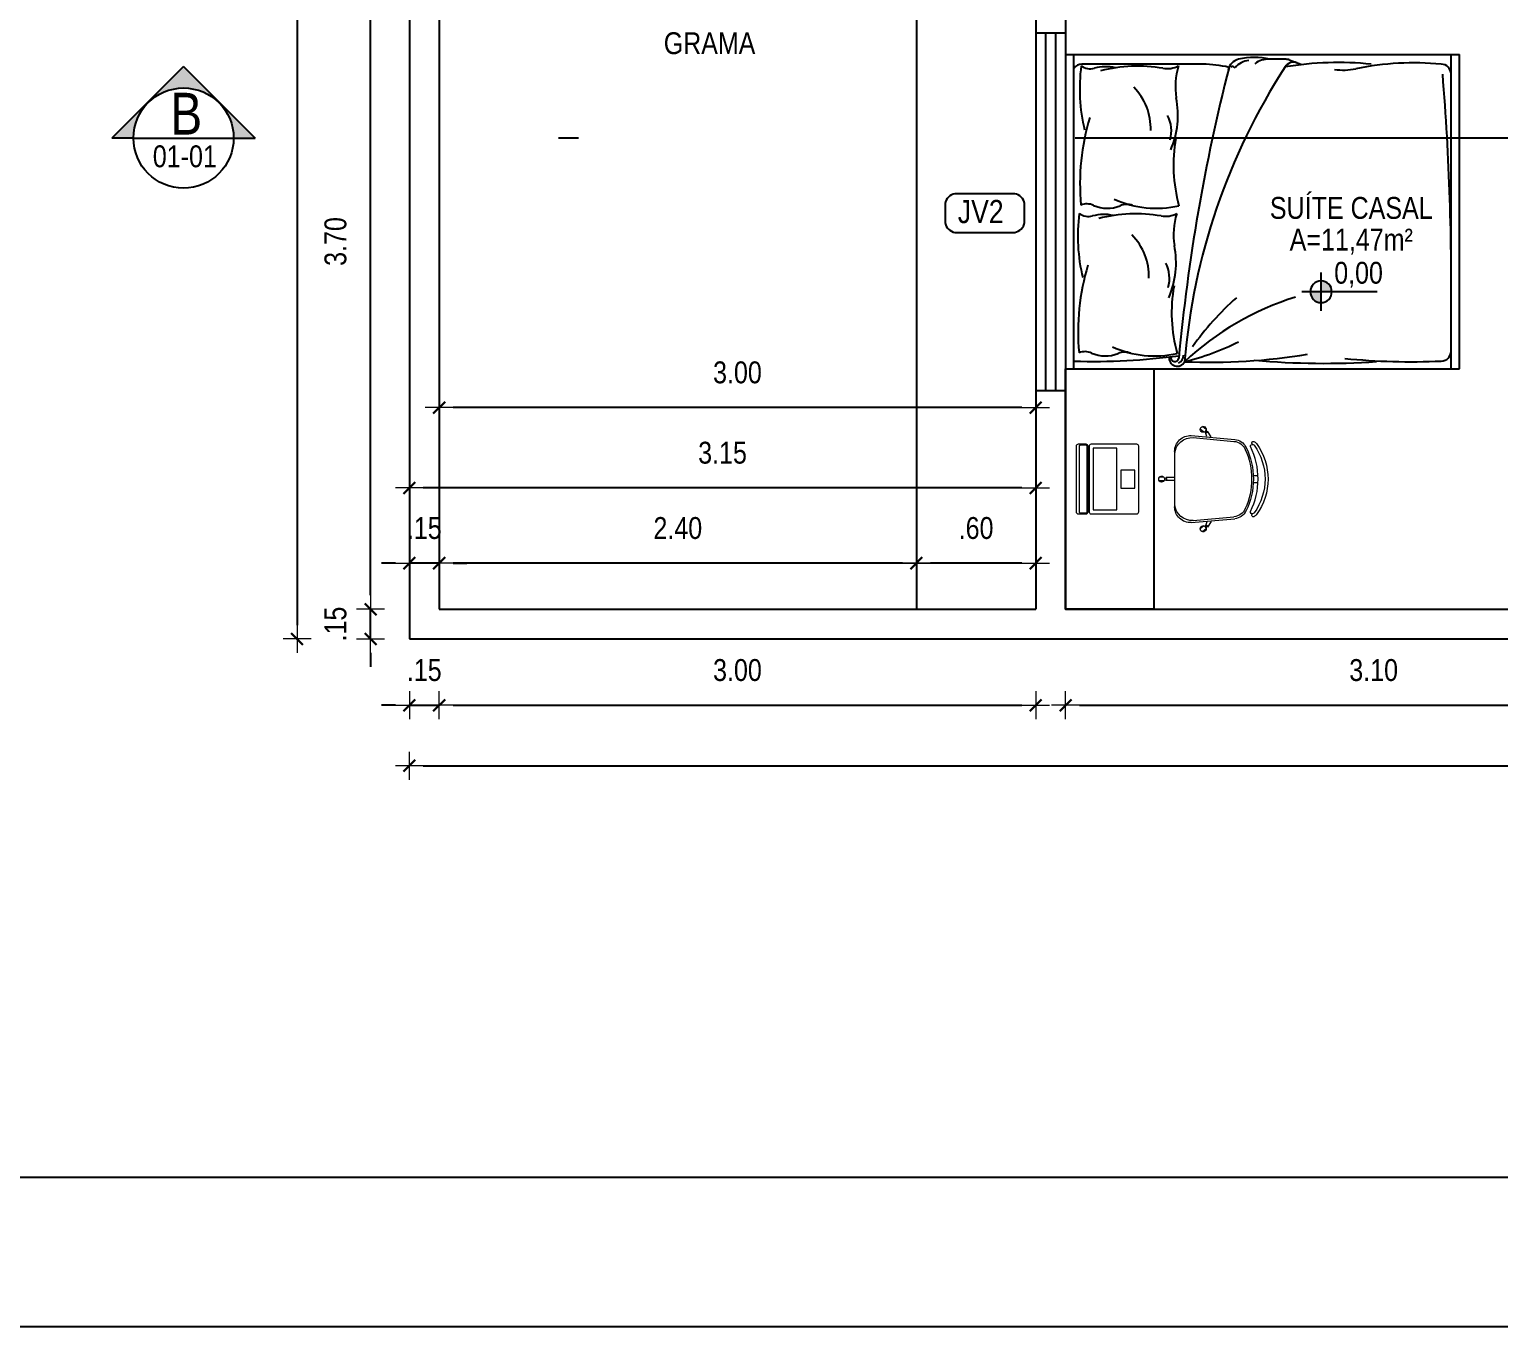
# Model space of a CAD drawing. Header units: millimetres. Extents: x -178 to 521, y -135 to 750.
# Drawn here: x 7.39 to 14.78, y 700.13 to 706.66 of the extents above; entities that cross this region are included whole.
import ezdxf
from ezdxf.enums import TextEntityAlignment as Align

# ---------------------------------------------------------------- set-up
doc = ezdxf.new("R2010")
doc.units = ezdxf.units.MM
doc.header["$LTSCALE"] = 20
doc.header["$MEASUREMENT"] = 0
doc.header["$PDSIZE"] = -5
doc.linetypes.add('DASHDOT2', pattern=[0.5, 0.25, -0.125, 0, -0.125])
doc.layers.get('0').update_dxf_attribs({"linetype": 'CONTINUOUS'})
doc.layers.get('Defpoints').update_dxf_attribs({"linetype": 'CONTINUOUS'})
for name, color, linetype in [('AR-ALV', 5, 'CONTINUOUS'), ('ARREDI_attrezzature', 175, 'CONTINUOUS'), ('COTA', 7, 'CONTINUOUS'), ('DIVERSOS', 1, 'CONTINUOUS'), ('E-txt-g', 3, 'CONTINUOUS'), ('Layer1', 7, 'CONTINUOUS'), ('LAYER4', 7, 'CONTINUOUS'), ('LAYER5', 8, 'CONTINUOUS'), ('LAYER7', 4, 'CONTINUOUS')]:
    doc.layers.add(name, color=color, linetype=linetype)
for name, color, linetype, lineweight in [('E-Lay-9', 9, 'CONTINUOUS', 9), ('E-Pen-C', 4, 'CONTINUOUS', 15), ('E-Pen-G', 3, 'CONTINUOUS', 30), ('E-Txt-W', 7, 'CONTINUOUS', 20)]:
    doc.layers.add(name, color=color, linetype=linetype, lineweight=lineweight)
doc.styles.add('F2', font='ARIALN.TTF')
doc.styles.add('REG60', font='romans.shx', dxfattribs={"width": 0.8, "height": 0.15})
doc.styles.add('REG80', font='romans.shx', dxfattribs={"width": 0.8, "height": 0.2})
doc.dimstyles.new('DIMENSION-1', dxfattribs={"dimtxt": 0.11, "dimasz": 0.07, "dimexe": 1, "dimexo": 0, "dimgap": 0.12, "dimtad": 1, "dimzin": 7, "dimdsep": 46, "dimtxsty": 'F2', "dimblk1": 'TRACO', "dimblk2": 'TRACO', "dimsah": 1, "dimcen": 1, "dimse1": 1, "dimse2": 1, "dimclrd": 256, "dimclre": 256, "dimclrt": 6, "dimadec": 0, "dimazin": 0, "dimtfac": 1, "dimtix": 1, "dimtmove": 2, "dimatfit": 3, "dimldrblk": 'TRACO', "dimfxl": 1, "dimtolj": 1, "dimtzin": 0, "dimarcsym": 0})

# ---------------------------------------------------------------- blocks, each defined once
blk = doc.blocks.new('TXT-AMB75')
at = {"layer": 'E-txt-g', "style": 'REG80', "width": 0.8, "flags": 8}
blk.add_attdef('TXT', text='', height=0.2, dxfattribs=at).set_placement((0.005, 0.296), align=Align.CENTER)
at = {"layer": 'E-Txt-W', "style": 'REG60', "width": 0.8, "flags": 8}
blk.add_attdef('TXT', text='', height=0.15, dxfattribs=at).set_placement((0.005, 0.027), align=Align.CENTER)
blk = doc.blocks.new('TRACO')
at = {"layer": 'E-Pen-C'}
for p, q in [((-1, 0), (1, 0)), ((0, 1), (0, -1))]:
    blk.add_line(p, q, dxfattribs=at)
at = {"layer": 'E-Pen-G'}
blk.add_line((-0.42, -0.42), (0.42, 0.42), dxfattribs=at)
blk = doc.blocks.new('*D676')
at = {"lineweight": -2}
for p, q in [((9.1093, 703.81), (9.1093, 703.88)), ((9.1093, 703.59), (9.1093, 703.74)), ((9.1093, 703.52), (9.1093, 703.45))]:
    blk.add_line(p, q, dxfattribs=at)
at = {"layer": 'Defpoints', "color": 0}
for p in [(9.1093, 703.74), (9.4544, 703.74), (9.3044, 703.59)]:
    blk.add_point(p, dxfattribs=at)
at = {"lineweight": -2, "xscale": 0.07, "yscale": 0.07, "zscale": 0.07}
for p, rotation in [((9.1093, 703.74), 270), ((9.1093, 703.59), 90)]:
    blk.add_blockref('TRACO', p, dxfattribs=dict(at, rotation=rotation))
at = {"color": 6, "insert": (8.9331, 703.665), "char_height": 0.11, "attachment_point": 5, "rotation": 90, "style": 'F2'}
blk.add_mtext('\\A1;.15', dxfattribs=at)
blk = doc.blocks.new('*D677')
at = {"lineweight": -2}
blk.add_line((9.1093, 703.81), (9.1093, 707.37), dxfattribs=at)
at = {"layer": 'Defpoints', "color": 0}
for p in [(9.1093, 707.44), (12.6054, 707.44), (9.4544, 703.74)]:
    blk.add_point(p, dxfattribs=at)
at = {"lineweight": -2, "xscale": 0.07, "yscale": 0.07, "zscale": 0.07}
for p, rotation in [((9.1093, 707.44), 90), ((9.1093, 703.74), 270)]:
    blk.add_blockref('TRACO', p, dxfattribs=dict(at, rotation=rotation))
at = {"color": 6, "insert": (8.9331, 705.59), "char_height": 0.11, "attachment_point": 5, "rotation": 90, "style": 'F2'}
blk.add_mtext('\\A1;3.70', dxfattribs=at)
blk = doc.blocks.new('*D683')
at = {"lineweight": -2}
blk.add_line((8.7398, 710.52), (8.7398, 703.66), dxfattribs=at)
at = {"layer": 'Defpoints', "color": 0}
for p in [(9.3044, 710.59), (8.7398, 703.59), (9.3044, 703.59)]:
    blk.add_point(p, dxfattribs=at)
at = {"lineweight": -2, "xscale": 0.07, "yscale": 0.07, "zscale": 0.07}
for p, rotation in [((8.7398, 710.59), 90), ((8.7398, 703.59), 270)]:
    blk.add_blockref('TRACO', p, dxfattribs=dict(at, rotation=rotation))
at = {"color": 6, "insert": (8.5636, 707.09), "char_height": 0.11, "attachment_point": 5, "rotation": 90, "style": 'F2'}
blk.add_mtext('\\A1;7.00', dxfattribs=at)
blk = doc.blocks.new('*D562')
at = {"lineweight": -2}
for p, q in [((9.2344, 703.2568), (9.1644, 703.2568)), ((9.3044, 703.2568), (9.4544, 703.2568)), ((9.5244, 703.2568), (9.5944, 703.2568))]:
    blk.add_line(p, q, dxfattribs=at)
at = {"layer": 'Defpoints', "color": 0}
for p in [(9.4544, 703.74), (9.3044, 703.59), (9.4544, 703.2568)]:
    blk.add_point(p, dxfattribs=at)
at = {"lineweight": -2, "xscale": 0.07, "yscale": 0.07, "zscale": 0.07}
blk.add_blockref('TRACO', (9.3044, 703.2568), dxfattribs=at)
at = {"lineweight": -2, "xscale": 0.07, "yscale": 0.07, "zscale": 0.07, "rotation": 180}
blk.add_blockref('TRACO', (9.4544, 703.2568), dxfattribs=at)
at = {"color": 6, "insert": (9.3794, 703.433), "char_height": 0.11, "attachment_point": 5, "style": 'F2'}
blk.add_mtext('\\A1;.15', dxfattribs=at)
blk = doc.blocks.new('*D684')
at = {"linetype": 'Continuous', "lineweight": -2}
blk.add_line((9.5244, 703.2568), (12.3854, 703.2568), dxfattribs=at)
at = {"layer": 'Defpoints', "color": 0, "linetype": 'Continuous'}
for p in [(12.4554, 706.64), (9.4544, 703.74), (12.4554, 703.2568)]:
    blk.add_point(p, dxfattribs=at)
at = {"linetype": 'Continuous', "lineweight": -2, "xscale": 0.07, "yscale": 0.07, "zscale": 0.07, "rotation": 180}
blk.add_blockref('TRACO', (9.4544, 703.2568), dxfattribs=at)
at = {"linetype": 'Continuous', "lineweight": -2, "xscale": 0.07, "yscale": 0.07, "zscale": 0.07}
blk.add_blockref('TRACO', (12.4554, 703.2568), dxfattribs=at)
at = {"color": 6, "linetype": 'Continuous', "insert": (10.9549, 703.433), "char_height": 0.11, "attachment_point": 5, "style": 'F2'}
blk.add_mtext('\\A1;3.00', dxfattribs=at)
blk = doc.blocks.new('*D685')
at = {"lineweight": -2}
blk.add_line((12.6754, 703.2568), (15.6354, 703.2568), dxfattribs=at)
at = {"layer": 'Defpoints', "color": 0}
for p in [(12.6054, 703.74), (15.7054, 703.74), (15.7054, 703.2568)]:
    blk.add_point(p, dxfattribs=at)
at = {"lineweight": -2, "xscale": 0.07, "yscale": 0.07, "zscale": 0.07, "rotation": 180}
blk.add_blockref('TRACO', (12.6054, 703.2568), dxfattribs=at)
at = {"lineweight": -2, "xscale": 0.07, "yscale": 0.07, "zscale": 0.07}
blk.add_blockref('TRACO', (15.7054, 703.2568), dxfattribs=at)
at = {"color": 6, "insert": (14.1554, 703.433), "char_height": 0.11, "attachment_point": 5, "style": 'F2'}
blk.add_mtext('\\A1;3.10', dxfattribs=at)
blk = doc.blocks.new('*D696')
at = {"linetype": 'Continuous', "lineweight": -2}
blk.add_line((9.3744, 702.9521), (34.2344, 702.9521), dxfattribs=at)
at = {"layer": 'Defpoints', "color": 0, "linetype": 'Continuous'}
for p in [(9.3044, 703.59), (34.3044, 703.59), (34.3044, 702.9521)]:
    blk.add_point(p, dxfattribs=at)
at = {"linetype": 'Continuous', "lineweight": -2, "xscale": 0.07, "yscale": 0.07, "zscale": 0.07, "rotation": 180}
blk.add_blockref('TRACO', (9.3044, 702.9521), dxfattribs=at)
at = {"linetype": 'Continuous', "lineweight": -2, "xscale": 0.07, "yscale": 0.07, "zscale": 0.07}
blk.add_blockref('TRACO', (34.3044, 702.9521), dxfattribs=at)
at = {"color": 6, "linetype": 'Continuous', "insert": (22.9544, 703.1282), "char_height": 0.11, "attachment_point": 5, "style": 'F2'}
blk.add_mtext('\\A1;25.00', dxfattribs=at)
blk = doc.blocks.new('Cadeira')
at = {"layer": 'E-Lay-9', "color": 8}
for p, q in [((-0.0093, 0.0535), (-0.0093, 0.0769)), ((0.0096, 0.0535), (0.0096, 0.0769)), ((-0.1393, 0), (0.1393, 0)), ((-0.0075, 0), (-0.0075, 0.0425)), ((-0.0075, 0.0425), (-0.0056, 0.0425)), ((0.0056, 0.0425), (0.0075, 0.0425)), ((0.0075, 0), (0.0075, 0.0425)), ((-0.25, -0.1588), (-0.265, -0.1409)), ((-0.2355, -0.1467), (-0.2505, -0.1288)), ((-0.2192, -0.0836), (-0.1996, -0.3023)), ((-0.2087, -0.0936), (-0.1898, -0.2982)), ((0.2087, -0.0936), (0.1898, -0.2982)), ((0.2192, -0.0836), (0.1996, -0.3023)), ((0.2355, -0.1467), (0.2505, -0.1288)), ((0.25, -0.1588), (0.265, -0.1409)), ((-0.2398, -0.1647), (-0.2413, -0.1659)), ((-0.2133, -0.1847), (-0.2413, -0.1659)), ((-0.2298, -0.1563), (-0.2313, -0.1575)), ((-0.2144, -0.1618), (-0.2298, -0.1563)), ((0.2133, -0.1847), (0.2413, -0.1659)), ((0.2144, -0.1618), (0.2298, -0.1563)), ((0.2298, -0.1563), (0.2313, -0.1575)), ((0.2398, -0.1647), (0.2413, -0.1659)), ((-0.0175, -0.3961), (-0.0175, -0.4196)), ((0.0175, -0.3961), (0.0175, -0.4196))]:
    blk.add_line(p, q, dxfattribs=at)
blk.add_lwpolyline([(0.1631, -0.3812, -0.237888), (-0.1631, -0.3812, 0.605717), (-0.1738, -0.3953, 0.122717), (-0.17, -0.4, 0.323529), (0.17, -0.4, 0.122717), (0.1738, -0.3953, 0.605717)], format="xyb", close=True, dxfattribs=at)
for centre in [(0, 0.0466), (-0.2382, -0.1579), (0.2382, -0.1579)]:
    blk.add_circle(centre, 0.005, dxfattribs=at)
for centre, radius, start, end in [((0.0001, 0.0652), 0.015, 281.63338, 257.45365), ((-0.1393, -0.08), 0.08, 90, 182.56924), ((0, 0.0475), 0.0075, 221.81031, 318.18969), ((0.1393, -0.08), 0.08, 357.43076, 90), ((-0.1202, -0.0886), 0.0887, 95.59249, 183.25223), ((0.1202, -0.0886), 0.0887, 356.74777, 84.40751), ((-0.2502, -0.1438), 0.015, 322.54635, 298.36662), ((0.2502, -0.1438), 0.015, 241.63338, 217.45365), ((-0.2388, -0.1573), 0.0075, 261.81031, 358.18969), ((0.2388, -0.1573), 0.0075, 181.81031, 278.18969), ((-0.1299, -0.296), 0.07, 185.12125, 243.60471), ((-0.1201, -0.2918), 0.07, 185.2999, 245.73609), ((0, -0.0343), 0.3622, 243.60471, 296.39529), ((0, -0.0254), 0.3622, 245.73609, 294.26391), ((0.1201, -0.2918), 0.07, 294.26391, 354.7001), ((0.1299, -0.296), 0.07, 296.39529, 354.87875), ((-0.1819, -0.3961), 0.00782, 29.81088, 225.32554), ((-0.1625, -0.39), 0.0275, 205.14546, 233.45713), ((0, -0.1648), 0.3052, 234.12379, 305.87621), ((-0.1625, -0.39), 0.0125, 205.14546, 233.1301), ((0.1819, -0.3961), 0.00782, 314.67446, 150.18912), ((0.1625, -0.39), 0.0275, 306.54287, 334.85454)]:
    blk.add_arc(centre, radius, start, end, dxfattribs=at)
blk = doc.blocks.new('Notebook')
at = {"layer": 'E-Lay-9', "color": 8}
for p, q in [((-0.175, 0.305), (-0.175, 0.3)), ((-0.175, 0.3), (-0.175, 0.265)), ((0.165, 0.315), (-0.165, 0.315)), ((0.175, 0.3), (0.175, 0.305)), ((0.175, 0.265), (0.175, 0.3)), ((-0.165, 0.255), (0.165, 0.255))]:
    blk.add_line(p, q, dxfattribs=at)
for points in [[(-0.165, 0.26), (0.165, 0.26, 0.414214), (0.17, 0.265), (0.17, 0.295, 0.414214), (0.165, 0.3), (-0.165, 0.3, 0.414214), (-0.17, 0.295), (-0.17, 0.265, 0.414214)], [(-0.165, 0), (0.165, 0, 0.414214), (0.175, 0.01), (0.175, 0.24, 0.414214), (0.165, 0.25), (-0.165, 0.25, 0.414214), (-0.175, 0.24), (-0.175, 0.01, 0.414214)]]:
    blk.add_lwpolyline(points, format="xyb", close=True, dxfattribs=at)
for points in [[(-0.155, 0.11), (0.155, 0.11), (0.155, 0.23), (-0.155, 0.23)], [(-0.105, 0.25), (-0.145, 0.25), (-0.145, 0.255), (-0.105, 0.255)], [(0.105, 0.25), (0.145, 0.25), (0.145, 0.255), (0.105, 0.255)], [(-0.045, 0.02), (0.045, 0.02), (0.045, 0.09), (-0.045, 0.09)]]:
    blk.add_lwpolyline(points, close=True, dxfattribs=at)
for centre, start, end in [((-0.165, 0.305), 90, 180), ((0.165, 0.305), 0, 90), ((-0.165, 0.265), 180, 270), ((0.165, 0.265), 270, 360)]:
    blk.add_arc(centre, 0.01, start, end, dxfattribs=at)
blk = doc.blocks.new('NIVEL')
at = {"layer": 'DIVERSOS'}
h = blk.add_hatch(color=7, dxfattribs=at)
h.paths.add_polyline_path([(0, 0.137, 0.414214), (-0.137, 0), (0, 0)])
h.paths.add_polyline_path([(0, 0), (0, -0.137, 0.414214), (0.137, 0)])
at = {"layer": 'DIVERSOS', "color": 7}
for p, q in [((0, 0.242), (0, -0.242)), ((0.709, 0), (-0.242, 0))]:
    blk.add_line(p, q, dxfattribs=at)
blk.add_circle((0, 0), 0.137, dxfattribs=at)
blk = doc.blocks.new('*D574')
at = {"linetype": 'Continuous', "lineweight": -2}
blk.add_line((12.3854, 703.9715), (11.9254, 703.9715), dxfattribs=at)
at = {"layer": 'Defpoints', "color": 0, "linetype": 'Continuous'}
for p in [(11.8554, 703.9715), (11.8554, 703.9715), (12.4554, 703.9715)]:
    blk.add_point(p, dxfattribs=at)
at = {"linetype": 'Continuous', "lineweight": -2, "xscale": 0.07, "yscale": 0.07, "zscale": 0.07, "rotation": 180}
blk.add_blockref('TRACO', (11.8554, 703.9715), dxfattribs=at)
at = {"linetype": 'Continuous', "lineweight": -2, "xscale": 0.07, "yscale": 0.07, "zscale": 0.07}
blk.add_blockref('TRACO', (12.4554, 703.9715), dxfattribs=at)
at = {"color": 6, "linetype": 'Continuous', "insert": (12.1554, 704.1476), "char_height": 0.11, "attachment_point": 5, "style": 'F2'}
blk.add_mtext('\\A1;.60', dxfattribs=at)
blk = doc.blocks.new('*D575')
at = {"linetype": 'Continuous', "lineweight": -2}
blk.add_line((11.7854, 703.9715), (9.5244, 703.9715), dxfattribs=at)
at = {"layer": 'Defpoints', "color": 0, "linetype": 'Continuous'}
for p in [(9.4544, 703.9715), (11.8554, 703.9715), (9.4544, 703.74)]:
    blk.add_point(p, dxfattribs=at)
at = {"linetype": 'Continuous', "lineweight": -2, "xscale": 0.07, "yscale": 0.07, "zscale": 0.07, "rotation": 180}
blk.add_blockref('TRACO', (9.4544, 703.9715), dxfattribs=at)
at = {"linetype": 'Continuous', "lineweight": -2, "xscale": 0.07, "yscale": 0.07, "zscale": 0.07}
blk.add_blockref('TRACO', (11.8554, 703.9715), dxfattribs=at)
at = {"color": 6, "linetype": 'Continuous', "insert": (10.6549, 704.1476), "char_height": 0.11, "attachment_point": 5, "style": 'F2'}
blk.add_mtext('\\A1;2.40', dxfattribs=at)
blk = doc.blocks.new('*D576')
at = {"linetype": 'Continuous', "lineweight": -2}
for p, q in [((9.2344, 703.9715), (9.1644, 703.9715)), ((9.4544, 703.9715), (9.3044, 703.9715)), ((9.5244, 703.9715), (9.5944, 703.9715))]:
    blk.add_line(p, q, dxfattribs=at)
at = {"layer": 'Defpoints', "color": 0, "linetype": 'Continuous'}
for p in [(9.3044, 703.9715), (9.3044, 703.74), (9.4544, 703.74)]:
    blk.add_point(p, dxfattribs=at)
at = {"linetype": 'Continuous', "lineweight": -2, "xscale": 0.07, "yscale": 0.07, "zscale": 0.07}
blk.add_blockref('TRACO', (9.3044, 703.9715), dxfattribs=at)
at = {"linetype": 'Continuous', "lineweight": -2, "xscale": 0.07, "yscale": 0.07, "zscale": 0.07, "rotation": 180}
blk.add_blockref('TRACO', (9.4544, 703.9715), dxfattribs=at)
at = {"color": 6, "linetype": 'Continuous', "insert": (9.3794, 704.1476), "char_height": 0.11, "attachment_point": 5, "style": 'F2'}
blk.add_mtext('\\A1;.15', dxfattribs=at)
blk = doc.blocks.new('*D577')
at = {"linetype": 'Continuous', "lineweight": -2}
blk.add_line((12.3854, 704.7546), (9.5244, 704.7546), dxfattribs=at)
at = {"layer": 'Defpoints', "color": 0, "linetype": 'Continuous'}
for p in [(9.4544, 704.7546), (12.4554, 704.7705), (9.4544, 704.6962)]:
    blk.add_point(p, dxfattribs=at)
at = {"linetype": 'Continuous', "lineweight": -2, "xscale": 0.07, "yscale": 0.07, "zscale": 0.07, "rotation": 180}
blk.add_blockref('TRACO', (9.4544, 704.7546), dxfattribs=at)
at = {"linetype": 'Continuous', "lineweight": -2, "xscale": 0.07, "yscale": 0.07, "zscale": 0.07}
blk.add_blockref('TRACO', (12.4554, 704.7546), dxfattribs=at)
at = {"color": 6, "linetype": 'Continuous', "insert": (10.9549, 704.9307), "char_height": 0.11, "attachment_point": 5, "style": 'F2'}
blk.add_mtext('\\A1;3.00', dxfattribs=at)
blk = doc.blocks.new('*D605')
at = {"linetype": 'Continuous', "lineweight": -2}
blk.add_line((12.3854, 704.3504), (9.3744, 704.3504), dxfattribs=at)
at = {"layer": 'Defpoints', "color": 0, "linetype": 'Continuous'}
for p in [(9.3044, 704.5559), (12.4554, 704.5559), (9.3044, 704.3504)]:
    blk.add_point(p, dxfattribs=at)
at = {"linetype": 'Continuous', "lineweight": -2, "xscale": 0.07, "yscale": 0.07, "zscale": 0.07, "rotation": 180}
blk.add_blockref('TRACO', (9.3044, 704.3504), dxfattribs=at)
at = {"linetype": 'Continuous', "lineweight": -2, "xscale": 0.07, "yscale": 0.07, "zscale": 0.07}
blk.add_blockref('TRACO', (12.4554, 704.3504), dxfattribs=at)
at = {"color": 6, "linetype": 'Continuous', "insert": (10.8799, 704.5266), "char_height": 0.11, "attachment_point": 5, "style": 'F2'}
blk.add_mtext('\\A1;3.15', dxfattribs=at)
blk = doc.blocks.new('A$C52F82244')
at = {"layer": 'LAYER5'}
blk.add_hatch(color=2, dxfattribs=at).paths.add_polyline_path([(0.5, 0.85), (0, 0.35), (0.15, 0.35, -1), (0.85, 0.35), (1, 0.35)])
at = {"layer": 'LAYER4', "color": 2}
blk.add_line((0.15, 0.35), (0.85, 0.35), dxfattribs=at)
at = {"layer": 'LAYER7', "color": 2}
for p, q in [((0.5, 0.85), (0, 0.35)), ((0.5, 0.85), (1, 0.35)), ((0.15, 0.35), (0, 0.35)), ((0.85, 0.35), (1, 0.35))]:
    blk.add_line(p, q, dxfattribs=at)
blk.add_circle((0.5, 0.35), 0.35, dxfattribs=at)

msp = doc.modelspace()

# ---------------------------------------------------------------- linework, layer by layer
at = {"color": 5, "linetype": 'Continuous'}
for p, q in [((9.3044, 710.59), (9.3044, 703.59)), ((9.4544, 710.44), (9.4544, 703.74)), ((12.4554, 707.59), (12.4554, 706.64)), ((12.6054, 707.44), (12.6054, 706.64)), ((12.4554, 706.64), (12.6054, 706.64)), ((12.4554, 704.84), (12.4554, 703.74)), ((12.4554, 704.84), (12.6054, 704.84)), ((9.4544, 703.74), (12.4554, 703.74)), ((12.6054, 703.74), (15.7054, 703.74)), ((12.6054, 703.74), (15.7054, 703.74)), ((9.3044, 703.59), (34.3044, 703.59))]:
    msp.add_line(p, q, dxfattribs=at)
at = {"color": 8}
for p, q in [((12.4554, 706.64), (12.4554, 704.84)), ((12.6054, 706.64), (12.6054, 704.84))]:
    msp.add_line(p, q, dxfattribs=at)
at = {"color": 7}
for p, q in [((12.5054, 706.64), (12.5054, 704.84)), ((12.5554, 706.64), (12.5554, 704.84))]:
    msp.add_line(p, q, dxfattribs=at)
at = {"color": 2, "linetype": 'Continuous'}
msp.add_line((12.6054, 704.84), (12.6054, 703.74), dxfattribs=at)
at = {"color": 2}
msp.add_lwpolyline([(-8.7535, 700.1302), (53.5715, 700.1302), (53.5715, 744.6802), (-8.7535, 744.6802)], close=True, dxfattribs=at)
at = {"color": 5, "linetype": 'Continuous'}
msp.add_lwpolyline([(-6.8785, 743.9302), (52.8215, 743.9302), (52.8215, 700.8802), (-6.8785, 700.8802)], close=True, dxfattribs=at)
at = {"color": 8}
msp.add_lwpolyline([(13.0502, 703.74), (12.6054, 703.74), (12.6054, 704.9486), (13.0502, 704.9486)], close=True, dxfattribs=at)
at = {"layer": 'AR-ALV', "color": 2, "linetype": 'DASHDOT2'}
msp.add_line((37.8545, 706.1104), (8.4204, 706.1104), dxfattribs=at)
at = {"layer": 'ARREDI_attrezzature', "color": 8}
for p, q in [((12.6054, 706.5314), (14.587, 706.5314)), ((12.6054, 706.5314), (12.6054, 704.84)), ((12.6479, 704.9486), (12.6479, 706.5314)), ((14.5445, 704.9486), (14.5445, 706.5314)), ((14.587, 704.9486), (14.587, 706.5314)), ((13.2958, 706.482), (12.6875, 706.482)), ((13.7136, 706.5067), (13.6166, 706.5067)), ((13.7307, 706.5036), (13.7894, 706.482)), ((12.6054, 704.9486), (14.587, 704.9486))]:
    msp.add_line(p, q, dxfattribs=at)
for centre, radius, start, end in [((13.5544, 706.1646), 0.3512, 76.92865, 102.88269), ((12.6875, 706.4326), 0.0494, 90, 143.1301), ((13.5598, 706.3585), 0.8832, 172.50994, 193.57317), ((12.7301, 706.5378), 0.0789, 234.37876, 285.19877), ((12.8081, 706.2509), 0.2183, 77.31196, 105.19877), ((12.9684, 705.7139), 0.7583, 80.37112, 104.25995), ((13.1165, 706.5867), 0.1269, 260.37112, 296.96494), ((13.5024, 706.3692), 0.3445, 162.35976, 189.39259), ((22.5265, 704.1421), 9.3909, 165.67156, 174.74188), ((16.415, 704.7177), 3.2221, 147.09539, 175.23633), ((13.2874, 705.8542), 0.6279, 77.08904, 89.23129), ((13.4915, 706.4395), 0.0692, 102.88269, 168.38686), ((13.4454, 706.4538), 0.0164, 38.53099, 120.69755), ((13.5357, 706.4005), 0.1001, 94.6849, 140.59841), ((13.6229, 706.4003), 0.1065, 86.60169, 127.7302), ((13.7524, 706.443), 0.0494, 69.7541, 149.48722), ((13.9784, 704.8648), 1.6256, 84.178, 99.50708), ((13.7136, 706.4573), 0.0494, 69.7541, 90), ((13.7136, 706.4573), 0.0494, 69.7541, 90), ((14.0015, 706.7822), 0.3296, 262.47467, 281.34253), ((14.357, 705.0439), 1.4447, 84.51505, 101.60571), ((14.4951, 706.4326), 0.0494, 360, 90), ((12.7429, 706.1602), 0.291, 357.82948, 45.00983), ((1.3405, 705.3667), 13.2054, 359.17051, 4.63027), ((12.7249, 706.2269), 0.446, 336.68784, 11.12174), ((12.9711, 706.1472), 0.1667, 344.14067, 27.6985), ((13.8403, 705.8785), 1.1623, 163.20165, 185.19902), ((13.9129, 705.9735), 0.7645, 169.7638, 195.44974), ((12.7128, 705.6976), 0.0814, 65.78773, 111.71238), ((13.0627, 706.2611), 0.5042, 245.11795, 282.98619), ((12.9127, 705.6921), 0.0848, 69.01609, 112.88083), ((13.5504, 705.6153), 0.8832, 172.50994, 193.57317), ((12.7207, 705.7946), 0.0789, 234.37876, 285.19877), ((12.7987, 705.5078), 0.2183, 77.31196, 105.19877), ((12.8147, 705.9241), 0.167, 245.78773, 292.88083), ((12.959, 704.9708), 0.7583, 80.37112, 104.25995), ((13.1071, 705.8436), 0.1269, 260.37112, 296.96494), ((13.493, 705.6261), 0.3445, 162.35976, 189.39259), ((12.7335, 705.417), 0.291, 357.82948, 45.00983), ((12.7154, 705.4838), 0.446, 336.68784, 11.12174), ((12.9617, 705.4041), 0.1667, 344.14067, 27.6985), ((13.8308, 705.1354), 1.1623, 163.20165, 185.19902), ((13.9035, 705.2303), 0.7645, 169.7638, 195.44974), ((14.1909, 703.9303), 1.4446, 107.23875, 133.08583), ((14.4083, 704.24), 1.4238, 131.512, 144.87279), ((12.7034, 704.9545), 0.0814, 65.78773, 111.71238), ((13.0533, 705.518), 0.5042, 245.11795, 282.98619), ((12.8673, 706.3172), 1.3739, 284.18939, 296.30958), ((14.4951, 705.0376), 0.0494, 270, 360), ((12.7423, 708.3033), 3.3165, 268.37032, 277.53223), ((12.8053, 705.181), 0.167, 245.78773, 292.88083), ((12.9032, 704.9489), 0.0848, 69.01609, 112.88083), ((13.1673, 705.0032), 0.0409, 171.6091, 333.93818), ((13.1549, 705.007), 0.0206, 171.29147, 348.1256), ((13.1575, 705.0151), 0.0409, 292.60519, 4.49888), ((13.3336, 707.9448), 2.9624, 267.49407, 279.50941), ((13.9076, 708.9371), 3.9602, 264.92553, 273.80083), ((14.3462, 708.4305), 3.4455, 264.39968, 272.47641)]:
    msp.add_arc(centre, radius, start, end, dxfattribs=at)
at = {"layer": 'COTA', "color": 8, "linetype": 'Continuous'}
msp.add_line((11.8554, 708.19), (11.8554, 703.74), dxfattribs=at)
at = {"layer": 'COTA', "color": 4, "linetype": 'Continuous'}
msp.add_lwpolyline([(12.3995, 705.7804, 0.331371), (12.3495, 705.8304), (12.0493, 705.8301, 0.332506), (11.9993, 705.7804), (11.9993, 705.6858, 0.330378), (12.0492, 705.6355), (12.3495, 705.6358, 0.331371), (12.3995, 705.6858)], format="xyb", close=True, dxfattribs=at)

# ---------------------------------------------------------------- block references
ref = msp.add_blockref('TXT-AMB75', (14.0388, 705.4879), dxfattribs=dict(xscale=0.7290000000000001, yscale=0.7290000000000001, zscale=0.7290000000000001))
ref.add_attrib('TXT', 'SUÍTE CASAL', dxfattribs={"layer": 'E-txt-g', "color": 2, "height": 0.11, "style": 'F2'}).set_placement((14.0428, 705.704), align=Align.CENTER)
ref.add_attrib('TXT', 'A=11,47m²', dxfattribs={"layer": 'E-Txt-W', "height": 0.11, "style": 'F2'}).set_placement((14.0428, 705.5446), align=Align.CENTER)
at = {"color": 8, "rotation": 90}
msp.add_blockref('Notebook', (12.9739, 704.3946, 3.2859), dxfattribs=at)
at = {"layer": 'E-Lay-9', "color": 8, "xscale": -1, "rotation": 90}
msp.add_blockref('Cadeira', (13.1541, 704.3946, 3.2859), dxfattribs=at)
at = {"layer": 'LAYER4', "color": 2, "xscale": 0.7200000000000001, "yscale": 0.7200000000000001, "zscale": 0.7200000000000001}
msp.add_blockref('A$C52F82244', (7.8084, 705.8584), dxfattribs=at)
at = {"layer": 'LAYER7', "color": 7, "linetype": 'Continuous', "xscale": -0.3985866620477118, "yscale": 0.3985866620477118, "zscale": 0.3985866620477118, "rotation": 180}
msp.add_blockref('NIVEL', (13.8906, 705.3371), dxfattribs=at)

# ---------------------------------------------------------------- texts
at = {"color": 7, "style": 'F2'}
for s, height, p in [('B', 0.2101, (8.1018, 706.128)), ('01-01', 0.11, (8.0139, 705.9636))]:
    msp.add_text(s, height=height, dxfattribs=at).set_placement(p)
at = {"layer": 'Layer1', "color": 7, "linetype": 'Continuous', "style": 'F2'}
for s, p in [('GRAMA', (10.5842, 706.6426)), ('0,00', (13.9572, 705.4875))]:
    msp.add_text(s, height=0.10972, dxfattribs=at).set_placement(p, align=Align.TOP_LEFT)
at = {"layer": 'Layer1', "color": 4, "linetype": 'Continuous', "style": 'F2'}
msp.add_text('JV2', height=0.11659, dxfattribs=at).set_placement((12.0637, 705.7991, 1.712), align=Align.TOP_LEFT)

# ---------------------------------------------------------------- dimensions: what is measured, and where the dimension line sits
at = {"color": 4}
for base, p1, p2, picture, middle in [((8.7398, 703.59), (9.3044, 710.59), (9.3044, 703.59), '*D683', (8.5636, 707.09)), ((9.1093, 707.44), (9.4544, 703.74), (12.6054, 707.44), '*D677', (8.9331, 705.59)), ((9.1093, 703.74), (9.3044, 703.59), (9.4544, 703.74), '*D676', (8.9331, 703.665))]:
    dim = msp.add_linear_dim(base=base, p1=p1, p2=p2, angle=90, dimstyle='DIMENSION-1', dxfattribs=at)
    dim.commit()
    dim.dimension.update_dxf_attribs({"geometry": picture, "text_midpoint": middle})
at = {"color": 2, "linetype": 'Continuous'}
dim = msp.add_linear_dim(base=(12.4554, 703.2568), p1=(9.4544, 703.74), p2=(12.4554, 706.64), dimstyle='DIMENSION-1', dxfattribs=at)
dim.commit()
dim.dimension.update_dxf_attribs({"geometry": '*D684', "text_midpoint": (10.9549, 703.433)})
at = {"color": 8, "linetype": 'Continuous'}
for base, p1, p2, picture, middle in [((9.4544, 704.7546), (12.4554, 704.7705), (9.4544, 704.6962), '*D577', (10.9549, 704.9307)), ((9.3044, 703.9715), (9.4544, 703.74), (9.3044, 703.74), '*D576', (9.3794, 704.1476)), ((9.4544, 703.9715), (11.8554, 703.9715), (9.4544, 703.74), '*D575', (10.6549, 704.1476)), ((11.8554, 703.9715), (12.4554, 703.9715), (11.8554, 703.9715), '*D574', (12.1554, 704.1476))]:
    dim = msp.add_linear_dim(base=base, p1=p1, p2=p2, dimstyle='DIMENSION-1', dxfattribs=at)
    dim.commit()
    dim.dimension.update_dxf_attribs({"geometry": picture, "text_midpoint": middle})
dim = msp.add_linear_dim(base=(9.3044, 704.3504), p1=(12.4554, 704.5559), p2=(9.3044, 704.5559), dimstyle='DIMENSION-1', override={"dimfxl": 0.15}, dxfattribs=at)
dim.commit()
dim.dimension.update_dxf_attribs({"geometry": '*D605', "text_midpoint": (10.8799, 704.5266)})
at = {"color": 4}
for base, p1, p2, picture, middle in [((9.4544, 703.2568), (9.3044, 703.59), (9.4544, 703.74), '*D562', (9.3794, 703.433)), ((15.7054, 703.2568), (12.6054, 703.74), (15.7054, 703.74), '*D685', (14.1554, 703.433))]:
    dim = msp.add_linear_dim(base=base, p1=p1, p2=p2, dimstyle='DIMENSION-1', dxfattribs=at)
    dim.commit()
    dim.dimension.update_dxf_attribs({"geometry": picture, "text_midpoint": middle})
at = {"color": 5, "linetype": 'Continuous'}
dim = msp.add_linear_dim(base=(34.3044, 702.9521), p1=(9.3044, 703.59), p2=(34.3044, 703.59), dimstyle='DIMENSION-1', dxfattribs=at)
dim.commit()
dim.dimension.update_dxf_attribs({"geometry": '*D696', "text_midpoint": (22.9544, 703.1282), "dimtype": 160})

doc.saveas('drawing.dxf')
